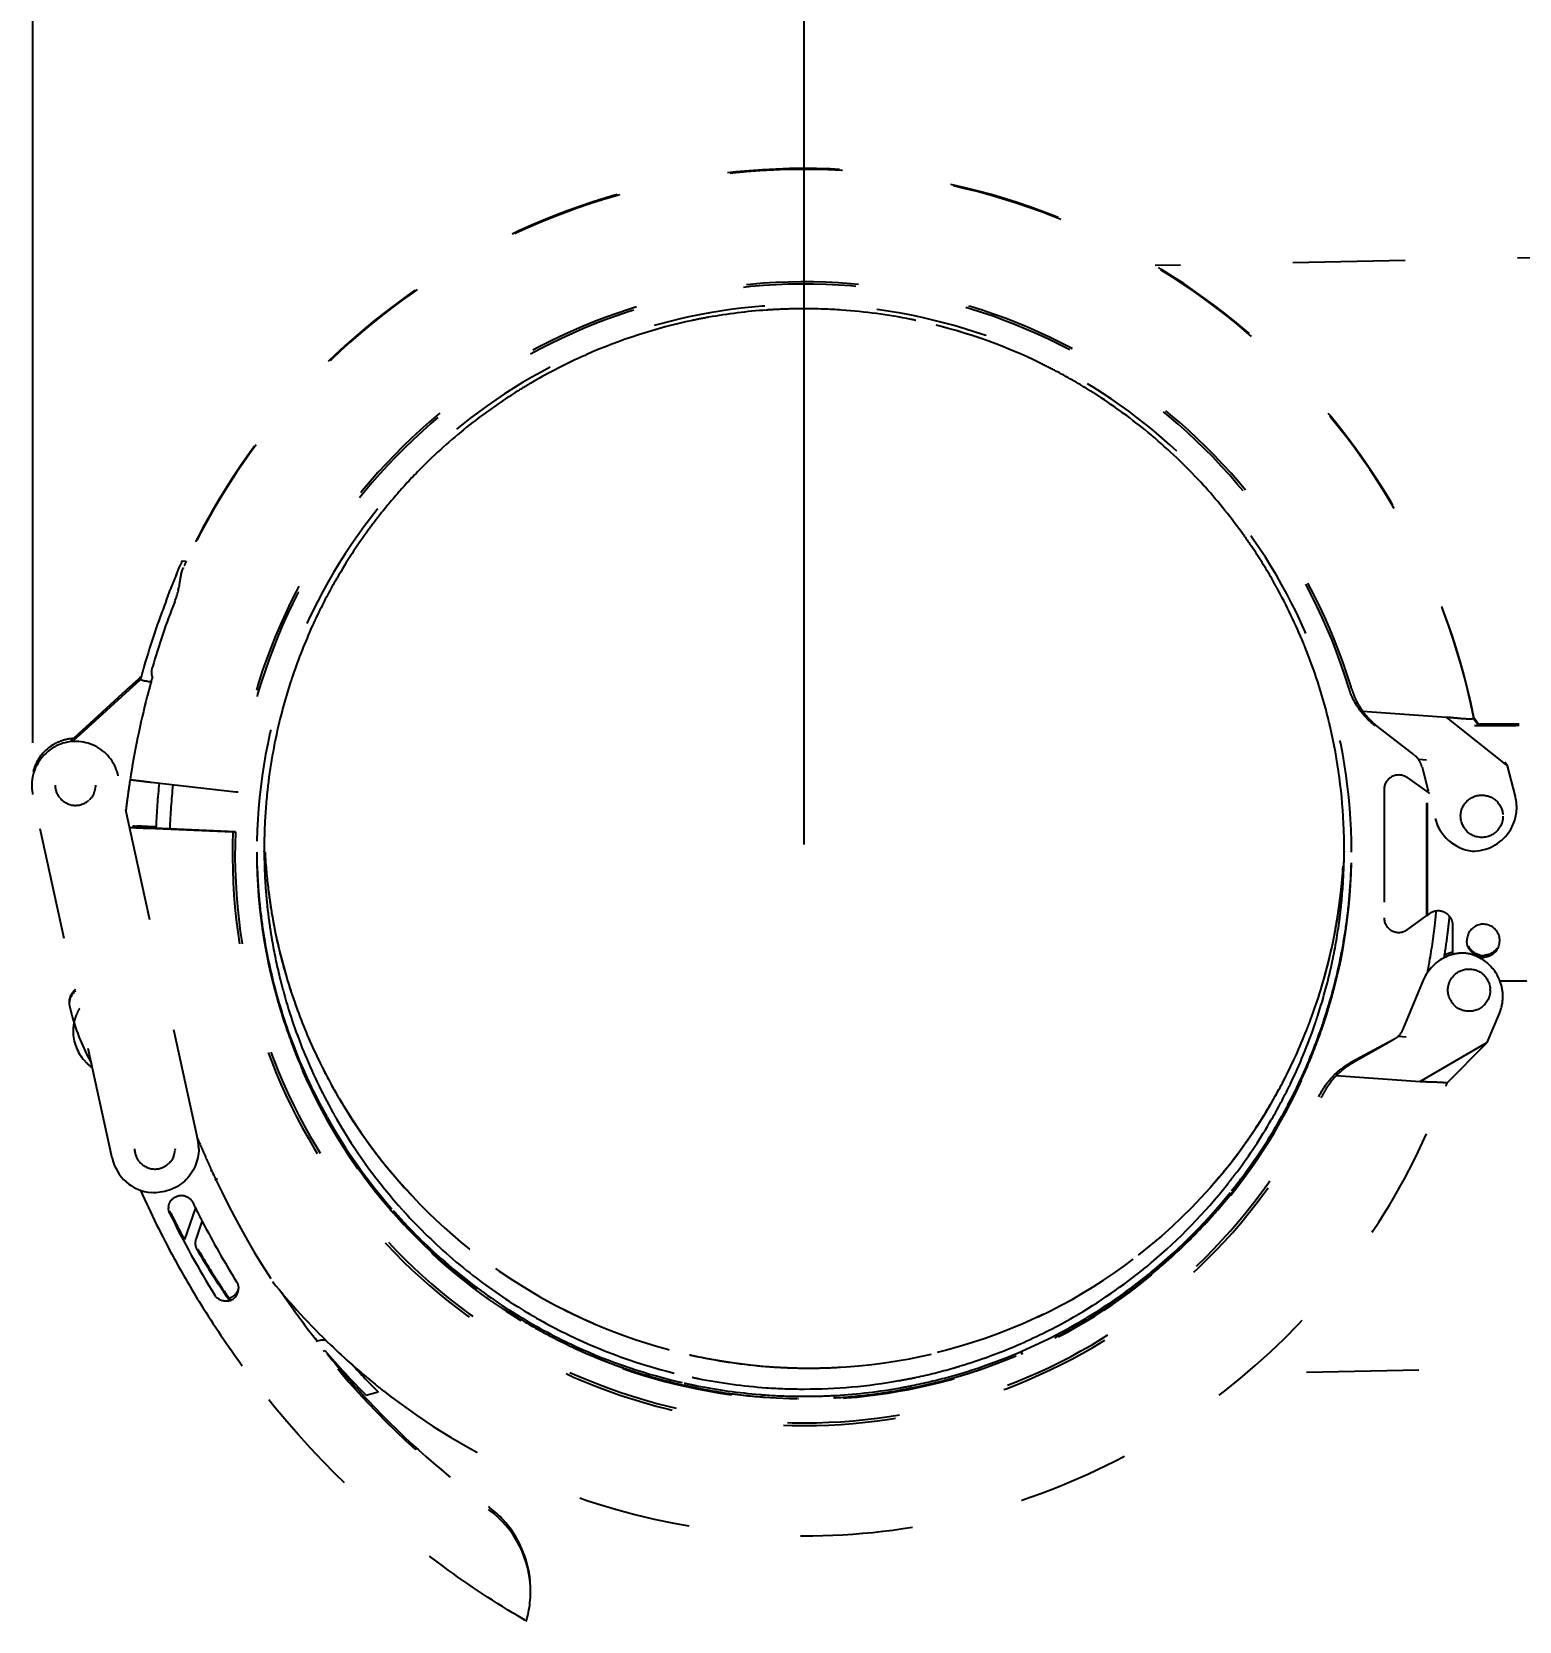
# Model space of a CAD drawing. Header units: millimetres. Extents: x 0 to 2800, y 0 to 1980.
# Drawn here: x 165.6 to 369.4, y 1270.3 to 1488.1 of the extents above; entities that cross this region are included whole.
import ezdxf

# ---------------------------------------------------------------- set-up
doc = ezdxf.new("R2010")
doc.units = ezdxf.units.MM
doc.header["$LTSCALE"] = 154
doc.header["$PDMODE"] = 3
doc.header["$PDSIZE"] = 8
doc.linetypes.add('DOT', pattern=[0.2, 0.1, -0.1])
doc.layers.get('0').update_dxf_attribs({"linetype": 'CONTINUOUS'})
doc.layers.get('Defpoints').update_dxf_attribs({"linetype": 'CONTINUOUS'})
doc.styles.get("Standard").update_dxf_attribs({"font": 'calibri.ttf'})
doc.dimstyles.new('DIMSTYLE_1', dxfattribs={"dimtxt": 23.333333, "dimasz": 23.333333, "dimexe": 1.5, "dimexo": 1, "dimgap": 0.875, "dimtad": 1, "dimdec": 0, "dimdsep": 46, "dimtxsty": 'Standard', "dimblk": '_FILLED', "dimblk1": '_FILLED', "dimblk2": '_FILLED', "dimcen": 0.09, "dimazin": 2, "dimtp": 0.01, "dimtm": 0.01, "dimtfac": 1, "dimtdec": 0, "dimtofl": 0, "dimtmove": 0, "dimatfit": 3, "dimldrblk": '_FILLED', "dimfxl": 0, "dimtolj": 1, "dimarcsym": 0})

# ---------------------------------------------------------------- blocks, each defined once
blk = doc.blocks.new('_FILLED')
at = {"color": 0, "linetype": 'ByBlock'}
blk.add_solid([(0, 0), (-1, 0.2143), (-1, -0.2143)], dxfattribs=at)
blk = doc.blocks.new('*D19')
at = {"color": 0, "linetype": 'Continuous', "lineweight": -2}
for p, q in [((165.75, 1390.65), (165.75, 1821.63)), ((1065.27, 1820.13), (189.08, 1820.13)), ((1088.6, 1386.36), (1088.6, 1821.63))]:
    blk.add_line(p, q, dxfattribs=at)
at = {"layer": 'Defpoints', "color": 0}
for p in [(165.75, 1820.13), (165.75, 1389.65), (1088.6, 1385.36)]:
    blk.add_point(p, dxfattribs=at)
at = {"color": 0, "linetype": 'ByBlock', "lineweight": -2, "xscale": 23.3333333333, "yscale": 23.3333333333, "zscale": 23.3333333333, "rotation": 180}
blk.add_blockref('_FILLED', (165.75, 1820.13), dxfattribs=at)
at = {"color": 0, "linetype": 'ByBlock', "lineweight": -2, "xscale": 23.3333333333, "yscale": 23.3333333333, "zscale": 23.3333333333}
blk.add_blockref('_FILLED', (1088.6, 1820.13), dxfattribs=at)
at = {"color": 0, "insert": (627.02, 1852.11), "char_height": 23.333, "attachment_point": 2, "line_spacing_factor": 0.9}
blk.add_mtext('\\A1;923', dxfattribs=at)
blk = doc.blocks.new('*D23')
at = {"color": 0, "linetype": 'Continuous', "lineweight": -2}
for p, q in [((271.46, 1376.73), (271.46, 1741.01)), ((769.32, 1377.36), (769.32, 1741.01)), ((294.79, 1739.51), (745.98, 1739.51))]:
    blk.add_line(p, q, dxfattribs=at)
at = {"layer": 'Defpoints', "color": 0}
for p in [(769.32, 1739.51), (769.32, 1376.36), (271.46, 1375.73)]:
    blk.add_point(p, dxfattribs=at)
at = {"color": 0, "linetype": 'ByBlock', "lineweight": -2, "xscale": 23.3333333333, "yscale": 23.3333333333, "zscale": 23.3333333333, "rotation": 180}
blk.add_blockref('_FILLED', (271.46, 1739.51), dxfattribs=at)
at = {"color": 0, "linetype": 'ByBlock', "lineweight": -2, "xscale": 23.3333333333, "yscale": 23.3333333333, "zscale": 23.3333333333}
blk.add_blockref('_FILLED', (769.32, 1739.51), dxfattribs=at)
at = {"color": 0, "insert": (520.39, 1752.34), "char_height": 23.333, "attachment_point": 5}
blk.add_mtext('\\A1;500', dxfattribs=at)

msp = doc.modelspace()

# ---------------------------------------------------------------- linework, layer by layer
at = {"linetype": 'DOT'}
for p, q in [((384.614, 1457.386), (319.545, 1456.026)), ((241.386, 1443.736), (241.573, 1443.819)), ((241.386, 1443.736), (241.576, 1443.812)), ((186.757, 1415.513), (186.205, 1415.553)), ((186.404, 1414.693), (186.354, 1414.58)), ((186.401, 1414.685), (186.354, 1414.58)), ((207.387, 1413.152), (207.45, 1413.261)), ((207.387, 1413.152), (207.453, 1413.258)), ((179.115, 1398.373), (170.816, 1390.818)), ((180.487, 1399.277), (171.253, 1390.872)), ((179.256, 1398.501), (179.115, 1398.373)), ((179.392, 1398.625), (179.256, 1398.501)), ((180.976, 1399.172), (180.487, 1399.277)), ((181.956, 1398.994), (181.956, 1398.983)), ((349.268, 1394.855), (348.03, 1394.94)), ((359.5, 1394.151), (367.54, 1387.748)), ((363.217, 1394.086), (363.244, 1393.971)), ((363.221, 1394.087), (363.244, 1393.971)), ((363.244, 1394.092), (363.244, 1393.975)), ((363.976, 1393.094), (363.244, 1394.092)), ((363.244, 1393.975), (363.874, 1393.094)), ((355.057, 1389.001), (350.016, 1392.909)), ((363.31, 1393.06), (368.445, 1393.06)), ((363.841, 1393.282), (368.445, 1393.282)), ((356.727, 1388.307), (355.653, 1388.384)), ((356.127, 1387.369), (356.974, 1384.039)), ((367.471, 1388.06), (367.841, 1387.543)), ((367.54, 1387.748), (367.841, 1387.509)), ((368.912, 1383.331), (367.841, 1387.509)), ((168.861, 1384.854), (168.861, 1384.85)), ((174.361, 1384.85), (174.354, 1384.65)), ((174.361, 1384.854), (174.361, 1384.85)), ((188.354, 1336.324), (177.473, 1386.139)), ((179.075, 1385.59), (179.038, 1385.347)), ((179.077, 1385.59), (179.038, 1385.347)), ((193.572, 1383.922), (181.996, 1385.23)), ((354.085, 1385.898), (356.788, 1383.992)), ((176.631, 1333.764), (165.75, 1383.579)), ((193.914, 1383.917), (193.572, 1383.922)), ((350.928, 1384.253), (350.928, 1366.685)), ((356.788, 1366.997), (356.788, 1383.992)), ((356.788, 1383.992), (357.029, 1383.822)), ((356.88, 1367.062), (356.88, 1383.928)), ((356.905, 1383.909), (357.066, 1383.796)), ((357.029, 1383.822), (357.153, 1383.735)), ((361.416, 1380.614), (361.416, 1380.603)), ((367.216, 1380.614), (367.216, 1380.603)), ((179.527, 1379.272), (179.527, 1379.129)), ((181.488, 1379.248), (182.683, 1379.208)), ((193.517, 1378.489), (181.488, 1379.003)), ((181.537, 1378.967), (193.173, 1378.469)), ((193.173, 1378.469), (193.517, 1378.489)), ((197.464, 1375.714), (197.463, 1375.846)), ((197.468, 1375.714), (197.465, 1375.846)), ((197.62, 1374.882), (197.604, 1375.052)), ((197.614, 1374.882), (197.604, 1375.052)), ((197.614, 1374.882), (197.616, 1374.846)), ((197.62, 1374.882), (197.621, 1374.846)), ((345.454, 1375.846), (345.452, 1375.721)), ((345.456, 1375.846), (345.456, 1375.721)), ((196.792, 1369.093), (196.779, 1369.229)), ((356.788, 1366.997), (357.153, 1367.258)), ((345.812, 1366.2), (345.835, 1366.349)), ((345.839, 1366.196), (345.858, 1366.346)), ((354.085, 1365.068), (356.788, 1366.997)), ((357.037, 1367.175), (356.905, 1367.08)), ((360.31, 1365.684), (360.31, 1361.699)), ((344.872, 1360.484), (344.904, 1360.633)), ((344.873, 1360.484), (344.904, 1360.633)), ((201.047, 1356.868), (200.987, 1357.054)), ((201.046, 1356.867), (200.992, 1357.055)), ((356.3, 1358.172), (353.495, 1351.432)), ((359.671, 1356.79), (359.671, 1356.78)), ((365.471, 1356.79), (365.471, 1356.78)), ((366.808, 1358.068), (368.445, 1358.068)), ((199.819, 1353.636), (199.93, 1353.281)), ((199.825, 1353.638), (199.868, 1353.481)), ((199.868, 1353.481), (199.937, 1353.283)), ((365.066, 1349.619), (366.735, 1353.596)), ((342.477, 1351.728), (342.517, 1351.835)), ((342.481, 1351.727), (342.563, 1351.971)), ((342.517, 1351.835), (342.558, 1351.973)), ((352.164, 1350.003), (346.389, 1346.86)), ((352.199, 1349.968), (346.644, 1346.813)), ((352.878, 1350.494), (353.952, 1350.417)), ((201.58, 1348.596), (201.623, 1348.486)), ((364.734, 1349.427), (355.85, 1344.295)), ((364.883, 1349.513), (364.734, 1349.427)), ((364.99, 1349.575), (364.883, 1349.513)), ((338.034, 1343.858), (337.966, 1343.703)), ((338.042, 1343.854), (337.968, 1343.702)), ((344.379, 1345.084), (345.617, 1345)), ((342.293, 1342.029), (342.38, 1342.199)), ((342.298, 1342.026), (342.38, 1342.199)), ((205.957, 1339.306), (206.163, 1338.939)), ((205.964, 1339.31), (206.08, 1339.086)), ((206.078, 1339.401), (205.981, 1339.574)), ((206.078, 1339.401), (205.987, 1339.577)), ((206.08, 1339.086), (206.168, 1338.941)), ((335.546, 1339.147), (335.465, 1339.019)), ((335.546, 1339.147), (335.47, 1339.016)), ((179.742, 1335.039), (179.742, 1335.036)), ((185.242, 1335.036), (185.235, 1334.835)), ((185.242, 1335.039), (185.242, 1335.036)), ((208.751, 1334.694), (208.831, 1334.574)), ((208.754, 1334.696), (208.832, 1334.574)), ((190.304, 1331.97), (190.209, 1332.176)), ((190.336, 1331.985), (190.239, 1332.189)), ((190.557, 1331.424), (190.461, 1331.629)), ((190.593, 1331.441), (190.496, 1331.645)), ((190.884, 1330.728), (190.788, 1330.931)), ((190.921, 1330.746), (190.825, 1330.949)), ((190.926, 1330.76), (191.023, 1331.043)), ((329.921, 1328.864), (330.025, 1328.984)), ((329.925, 1328.86), (330.105, 1329.085)), ((330.025, 1328.984), (330.101, 1329.088)), ((184.662, 1326.258), (184.532, 1326.52)), ((184.661, 1326.258), (184.532, 1326.52)), ((188.034, 1326.984), (186.526, 1322.617)), ((215.149, 1326.298), (215.26, 1326.182)), ((215.149, 1326.298), (215.255, 1326.178)), ((188.169, 1322.779), (188.977, 1325.119)), ((322.866, 1321.232), (322.971, 1321.329)), ((322.868, 1321.23), (322.972, 1321.328)), ((222.592, 1318.945), (222.878, 1318.717)), ((222.592, 1318.945), (222.87, 1318.708)), ((222.87, 1318.708), (222.742, 1318.825)), ((319.023, 1318.162), (318.863, 1318.04)), ((319.023, 1318.161), (318.868, 1318.034)), ((191.901, 1315.666), (191.739, 1315.911)), ((192.299, 1314.823), (192.128, 1315.074)), ((192.298, 1314.822), (192.128, 1315.074)), ((310.419, 1311.756), (310.53, 1311.824)), ((310.42, 1311.754), (310.531, 1311.822)), ((204.669, 1308.765), (204.478, 1309.01)), ((204.698, 1308.788), (204.508, 1309.034)), ((205.079, 1308.79), (204.553, 1308.643)), ((305.805, 1309.168), (305.92, 1309.227)), ((305.92, 1309.227), (305.905, 1309.219)), ((205.53, 1307.359), (205.79, 1307.432)), ((240.004, 1307.757), (240.167, 1307.682)), ((240.006, 1307.762), (240.167, 1307.682)), ((301.174, 1306.979), (301.419, 1307.095)), ((301.174, 1306.979), (301.423, 1307.087)), ((301.423, 1307.087), (301.303, 1307.04)), ((271.46, 1305.021), (273.646, 1305.04)), ((386.474, 1305.392), (331.93, 1304.252)), ((255.022, 1302.666), (255.199, 1302.633)), ((255.022, 1302.666), (255.198, 1302.627)), ((211.417, 1301.302), (213.07, 1301.765)), ((270.596, 1300.848), (270.546, 1300.85)), ((270.546, 1300.849), (270.697, 1300.847)), ((275.467, 1300.962), (275.829, 1300.971)), ((275.638, 1300.966), (275.467, 1300.951)), ((275.468, 1300.951), (275.829, 1300.971))]:
    msp.add_line(p, q, dxfattribs=at)
at = {"linetype": 'Continuous'}
for p, q in [((233.062, 1270.563), (232.903, 1270.656)), ((233.066, 1270.57), (232.91, 1270.667))]:
    msp.add_line(p, q, dxfattribs=at)
at = {"linetype": 'DOT'}
for points in [[(356.88, 1383.928), (356.876, 1383.93), (356.885, 1383.924)], [(196.794, 1369.093), (196.785, 1369.169), (196.781, 1369.229)], [(356.885, 1367.066), (356.876, 1367.06), (356.88, 1367.062)], [(357.062, 1367.192), (357.066, 1367.195), (357.057, 1367.189)], [(359.593, 1344.115), (364.901, 1349.483), (364.943, 1349.524), (364.97, 1349.551), (364.987, 1349.567), (364.998, 1349.578), (365.002, 1349.582)], [(208.754, 1334.696), (208.803, 1334.616), (208.832, 1334.574)], [(322.866, 1321.232), (322.934, 1321.291), (322.971, 1321.329)], [(305.803, 1309.171), (305.905, 1309.219), (305.92, 1309.227)], [(270.546, 1300.85), (270.596, 1300.848), (270.697, 1300.851)]]:
    msp.add_lwpolyline(points, dxfattribs=at)
for centre, radius, start, end in [((271.459, 1375.601), 93.607, 11.38976, 155.39184), ((271.459, 1375.727), 93.607, 11.62325, 154.83966), ((271.46, 1375.46), 78.348, 16.96652, 173.7996), ((271.46, 1375.493), 78.004, 16.93438, 173.79961), ((271.459, 1375.679), 75.003, 0.01771, 143.56013), ((271.466, 1375.702), 74.419, 93.07054, 93.98433), ((271.461, 1375.796), 74.325, 90.00119, 93.07118), ((271.457, 1375.762), 74.359, 86.015, 89.99819), ((271.492, 1376.088), 74.044, 101.96027, 113.83234), ((271.306, 1376.769), 73.339, 100.1792, 101.92832), ((271.444, 1375.948), 74.172, 93.98068, 100.17194), ((271.485, 1376.04), 74.08, 78.61961, 86.02162), ((271.649, 1376.942), 73.163, 78.07062, 78.60596), ((271.38, 1375.95), 74.189, 63.92982, 78.02596), ((271.624, 1375.805), 74.357, 113.99505, 120.18314), ((271.303, 1375.819), 74.341, 62.03031, 63.9205), ((271.323, 1375.855), 74.3, 58.03943, 62.03062), ((271.558, 1375.921), 74.224, 120.18441, 121.96162), ((271.376, 1376.21), 73.882, 121.96076, 127.86283), ((271.442, 1376.049), 74.072, 56.64505, 58.03814), ((271.548, 1376.219), 73.872, 50.04072, 56.6411), ((271.49, 1376.082), 74.053, 127.87171, 134.37905), ((271.452, 1376.109), 74.017, 49.48072, 50.03889), ((271.411, 1376.064), 74.079, 42.30999, 49.47922), ((271.411, 1376.161), 73.941, 134.37831, 137.9698), ((271.444, 1376.138), 73.981, 138.16279, 141.96916), ((271.281, 1376.281), 73.764, 137.97143, 138.16091), ((271.635, 1376.278), 73.769, 42.02844, 42.30449), ((271.405, 1376.079), 74.073, 35.59624, 42.0232), ((271.55, 1376.054), 74.117, 141.96842, 143.83091), ((271.433, 1375.697), 74.973, 143.55866, 180.00223), ((271.484, 1376.101), 74.035, 143.83011, 149.87293), ((271.379, 1376.06), 74.106, 34.02411, 35.59646), ((271.523, 1376.156), 73.932, 30.02713, 34.02509), ((271.39, 1376.167), 73.921, 149.97728, 153.97648), ((271.671, 1376.245), 73.76, 28.9359, 30.02462), ((271.386, 1376.094), 74.082, 22.3855, 28.93163), ((294.958, 1367.719), 118.762, 159.1028, 163.58648), ((271.483, 1375.555), 92.893, 158.23807, 164.07771), ((271.534, 1376.095), 74.082, 153.97565, 155.97347), ((271.469, 1376.123), 74.011, 155.97281, 161.58043), ((271.415, 1376.107), 74.05, 22.01372, 22.38458), ((271.479, 1376.14), 73.978, 14.0171, 22.00875), ((263.457, 1376.991), 85.924, 163.582, 164.25264), ((292.205, 1274.292), 167.885, 131.9933, 132.21883), ((190.998, 1446.038), 47.925, 257.92987, 258.14609), ((294.901, 1367.686), 117.201, 164.51154, 165.48598), ((271.38, 1376.163), 73.914, 161.98948, 165.98865), ((271.175, 1376.227), 73.699, 161.58441, 161.98713), ((271.991, 1375.633), 77.789, 16.77135, 16.95856), ((356.56, 1401.12), 10.536, 196.76964, 203.17464), ((294.983, 1367.668), 117.285, 165.4876, 171.20995), ((356.473, 1401.083), 10.442, 203.18003, 207.50163), ((356.397, 1401.043), 10.357, 207.50375, 216.10907), ((271.539, 1376.122), 74.078, 165.98761, 173.27436), ((271.386, 1376.123), 74.073, 13.10774, 14.01228), ((356.708, 1401.405), 10.821, 216.68668, 221.99001), ((356.409, 1401.138), 10.42, 221.99715, 230.89227), ((271.95, 1375.843), 93.101, 11.30669, 11.61414), ((271.306, 1376.119), 74.151, 2.02577, 13.09719), ((356.35, 1401.073), 10.333, 230.91771, 232.21179), ((368.464, 1508.038), 114.977, 269.99045, 270.48885), ((171.6, 1385.28), 5.976, 113.13582, 119.72355), ((171.592, 1385.268), 5.979, 152.70864, 165.93654), ((353.219, 1386.63), 3, 14.27542, 35.7884), ((171.671, 1384.86), 6.059, 175.95951, 180.20904), ((171.627, 1384.857), 6.015, 180.18639, 192.2652), ((171.607, 1384.865), 5.995, 170.53353, 175.96623), ((171.524, 1384.878), 5.911, 168.91303, 170.52332), ((171.583, 1384.865), 5.971, 162.13756, 168.90277), ((294.937, 1367.679), 117.238, 171.33199, 172.30611), ((271.433, 1375.727), 88.863, 173.928, 177.72987), ((271.341, 1375.699), 86.882, 173.92326, 177.90591), ((271.235, 1376.163), 73.771, 173.27844, 173.99379), ((171.605, 1384.845), 2.742, 218.48203, 312.34113), ((171.564, 1384.866), 2.799, 338.20256, 346.83868), ((171.629, 1384.852), 2.733, 346.82476, 354.97408), ((294.896, 1367.684), 117.197, 172.30609, 173.28056), ((271.422, 1376.147), 73.96, 173.99612, 177.99052), ((363.064, 1381.838), 6.035, 0.02546, 14.3152), ((363.734, 1381.794), 5.998, 194.30347, 262.79035), ((271.492, 1375.724), 88.922, 177.72963, 177.90922), ((271.461, 1375.498), 78.347, 177.82683, 334.70819), ((271.461, 1375.531), 78.003, 177.82683, 334.69434), ((271.586, 1376.14), 74.123, 177.98962, 180.22678), ((271.339, 1376.14), 74.118, 359.77322, 2.0103), ((363.102, 1381.84), 5.997, 268.84537, 325.28292), ((271.461, 1375.718), 75.003, 180.01771, 323.56013), ((271.588, 1376.14), 74.125, 180.32895, 181.99374), ((271.371, 1379.656), 73.912, 183.04562, 183.58402), ((271.566, 1379.662), 74.106, 183.04271, 183.5664), ((271.736, 1379.673), 74.273, 183.0422, 183.69968), ((271.757, 1379.676), 74.297, 183.69968, 187.53147), ((271.664, 1379.667), 74.2, 183.73277, 187.49109), ((271.487, 1375.699), 74.973, 323.55866, 0.00223), ((271.564, 1378.375), 73.896, 350.67968, 356.42991), ((271.332, 1376.14), 74.125, 358.00614, 359.67681), ((271.66, 1376.098), 74.803, 358.13903, 358.31633), ((271.406, 1376.141), 74.947, 181.8457, 184.91492), ((271.472, 1376.135), 74.009, 181.99335, 184.91898), ((271.489, 1376.133), 73.968, 354.01329, 358.00702), ((272.104, 1376.073), 74.357, 353.2923, 356.82685), ((271.75, 1376.095), 74.713, 356.82516, 358.13926), ((271.233, 1375.813), 74.773, 184.675, 184.70042), ((271.417, 1375.824), 74.957, 184.67375, 201.29837), ((271.233, 1375.813), 74.772, 184.70042, 186.15173), ((271.274, 1376.13), 74.814, 184.91579, 185.2929), ((271.27, 1376.119), 73.807, 184.91982, 185.98864), ((271.789, 1379.689), 74.327, 187.14742, 191.22145), ((271.7, 1379.667), 74.24, 187.53099, 190.16388), ((271.505, 1375.825), 74.955, 348.30686, 355.17706), ((271.271, 1375.816), 74.811, 185.34408, 186.42509), ((271.447, 1376.149), 74.988, 185.39886, 188.68678), ((271.36, 1376.13), 73.898, 185.98982, 188.69106), ((271.619, 1376.123), 73.838, 352.38755, 354.0107), ((272.306, 1376.054), 74.155, 352.36517, 353.28921), ((271.775, 1375.801), 74.683, 352.72652, 354.09283), ((271.454, 1375.709), 87.006, 354.18777, 354.65871), ((358.346, 1365.653), 1.984, 60.47404, 79.75802), ((358.332, 1365.592), 2.047, 75.025, 79.58435), ((271.71, 1379.676), 74.252, 190.16388, 191.26118), ((271.52, 1379.636), 74.057, 190.16467, 191.25956), ((272.049, 1379.739), 74.593, 191.22024, 197.68446), ((272.107, 1379.76), 74.657, 191.26525, 196.76658), ((272.009, 1379.74), 74.557, 191.26476, 196.77363), ((271.377, 1376.157), 74.082, 348.07922, 352.38611), ((271.994, 1378.309), 73.46, 349.25771, 350.67624), ((271.78, 1376.127), 74.686, 349.27915, 352.36272), ((271.454, 1375.844), 75.007, 349.86757, 352.60951), ((271.642, 1375.818), 74.818, 352.25285, 352.61032), ((271.745, 1375.805), 74.714, 352.61023, 353.33223), ((271.317, 1375.725), 87.145, 349.81687, 353.55982), ((271.405, 1375.714), 87.056, 353.56038, 354.18774), ((271.735, 1375.7), 88.613, 352.58677, 353.54252), ((271.645, 1375.711), 88.704, 353.54249, 354.29652), ((364.523, 1363.566), 2.25, 257.18053, 179.98108), ((271.507, 1375.846), 75.049, 188.28757, 188.45027), ((271.526, 1375.848), 75.068, 188.45027, 193.70807), ((271.576, 1376.167), 75.118, 188.68604, 189.33199), ((271.607, 1376.173), 75.15, 189.33258, 195.17337), ((271.513, 1376.152), 74.052, 188.69054, 189.98506), ((271.587, 1376.166), 74.127, 189.98551, 193.99157), ((271.95, 1378.319), 73.506, 346.3486, 349.25598), ((271.589, 1375.721), 88.76, 350.60843, 352.58591), ((271.831, 1378.346), 73.628, 339.64712, 346.34936), ((271.434, 1376.143), 74.023, 342.01364, 348.08028), ((271.253, 1375.879), 75.212, 345.66589, 349.33179), ((271.375, 1376.201), 75.098, 348.04626, 349.28104), ((271.283, 1375.874), 75.181, 349.33178, 349.86849), ((271.288, 1375.873), 75.176, 349.86849, 350.00491), ((361.844, 1356.162), 6.021, 111.66977, 116.45847), ((361.831, 1355.897), 5.97, 104.76943, 112.06292), ((361.832, 1356.193), 5.988, 105.95541, 111.67106), ((361.844, 1355.834), 6.034, 88.92298, 104.74016), ((364.521, 1363.782), 2.243, 257.16329, 274.32437), ((271.519, 1375.801), 74.931, 317.22847, 348.19017), ((271.115, 1376.259), 75.364, 341.3394, 348.0442), ((271.378, 1375.715), 87.083, 349.09438, 349.81648), ((361.195, 1355.908), 6.009, 21.10488, 26.39014), ((172.748, 1355.228), 2.004, 125.51049, 130.65715), ((271.506, 1375.839), 75.046, 193.70807, 194.47139), ((271.477, 1375.832), 75.016, 193.70796, 194.94777), ((271.312, 1375.787), 74.845, 194.94735, 197.21489), ((271.369, 1376.118), 74.906, 195.18035, 201.33354), ((271.494, 1376.144), 74.032, 193.99218, 195.1624), ((271.408, 1376.126), 73.944, 195.16661, 201.98965), ((272.169, 1379.786), 74.724, 196.77155, 197.71087), ((272.137, 1379.767), 74.688, 196.76559, 197.86045), ((272.096, 1379.777), 74.649, 197.70145, 197.86045), ((272.122, 1379.77), 74.674, 197.86045, 199.49249), ((272.071, 1379.746), 74.618, 197.8605, 199.49647), ((271.612, 1375.781), 74.84, 341.44941, 345.09028), ((271.345, 1375.855), 75.117, 345.08811, 345.66548), ((271.312, 1375.863), 75.15, 345.34523, 345.79646), ((362.609, 1356.793), 2.863, 359.88739, 2.74448), ((172.743, 1355.004), 1.997, 180.13889, 192.86573), ((199.966, 1361.261), 29.929, 192.93837, 195.1856), ((177.326, 1351.13), 6.054, 148.79671, 156.90461), ((271.973, 1379.717), 74.517, 199.49228, 205.07846), ((272.073, 1379.758), 74.623, 199.49647, 205.063), ((200.045, 1361.282), 30.011, 195.18528, 208.99149), ((177.314, 1351.149), 6.038, 168.79159, 179.88627), ((177.254, 1351.16), 5.976, 156.9026, 168.78219), ((271.163, 1375.742), 74.69, 197.14483, 197.34091), ((271.383, 1375.814), 74.922, 197.50298, 201.34808), ((271.378, 1376.181), 74.088, 334.13008, 341.12471), ((272.278, 1378.186), 73.153, 338.41843, 339.41436), ((272.174, 1378.225), 73.264, 339.41416, 339.64248), ((271.666, 1376.076), 73.782, 341.13004, 341.35652), ((271.716, 1376.059), 73.729, 341.35647, 342.00847), ((271.347, 1376.186), 75.121, 341.1145, 341.33594), ((272.116, 1378.256), 73.329, 332.48098, 338.41415), ((271.114, 1376.27), 75.368, 334.18307, 341.1114), ((271.594, 1375.798), 74.862, 337.32178, 341.24438), ((271.601, 1375.795), 74.854, 341.24438, 341.33216), ((271.503, 1376.171), 75.049, 201.3343, 209.18518), ((271.528, 1375.87), 75.077, 201.34718, 205.33811), ((271.418, 1375.816), 74.954, 201.38881, 208.97636), ((271.521, 1376.175), 74.067, 201.99165, 209.19626), ((272.096, 1379.777), 74.649, 205.063, 205.15573), ((272.329, 1379.878), 74.907, 205.06299, 207.66534), ((272.414, 1379.921), 74.998, 205.15186, 211.23929), ((343, 1387.53), 43.866, 300.08674, 300.20167), ((177.283, 1351.162), 6.009, 222.06593, 235.88307), ((271.256, 1375.936), 75.227, 333.34044, 337.32368), ((352.031, 1337.432), 10.822, 127.98087, 133.19661), ((351.841, 1337.673), 10.514, 122.87281, 127.9694), ((351.801, 1337.731), 10.444, 119.59161, 122.86364), ((272.351, 1379.896), 74.935, 207.66534, 211.30331), ((272.298, 1379.861), 74.871, 207.66474, 211.30165), ((271.459, 1375.656), 93.609, 231.98731, 340.0021), ((272.206, 1378.207), 73.227, 328.18378, 332.48225), ((271.527, 1376.109), 73.923, 329.99955, 333.99885), ((271.383, 1376.144), 75.072, 333.39091, 334.17994), ((351.913, 1337.73), 10.528, 142.06491, 148.46041), ((351.863, 1337.768), 10.466, 136.61957, 142.0597), ((351.814, 1337.813), 10.399, 135.63699, 136.61569), ((352.222, 1337.225), 11.103, 133.18252, 134.93789), ((271.977, 1375.456), 93.054, 340.00848, 340.31743), ((271.765, 1375.949), 74.643, 329.86388, 333.39368), ((271.412, 1375.856), 75.052, 330.06368, 333.34155), ((351.947, 1337.709), 10.569, 148.45981, 154.85148), ((271.376, 1375.796), 74.908, 208.9787, 213.27802), ((271.236, 1375.718), 74.747, 208.97805, 209.15205), ((271.615, 1375.955), 75.194, 209.16976, 221.33249), ((271.608, 1376.262), 75.186, 209.35821, 221.33279), ((271.473, 1375.852), 75.02, 209.47526, 213.27265), ((271.235, 1376.021), 73.743, 209.20075, 210.00245), ((271.608, 1376.262), 74.186, 210.01956, 221.99301), ((272.198, 1379.804), 74.757, 211.30418, 212.31788), ((272.093, 1379.738), 74.632, 211.30289, 212.31832), ((272.408, 1379.946), 75.01, 212.32362, 219.15786), ((272.362, 1379.919), 74.956, 212.32529, 219.15857), ((272.33, 1378.143), 73.087, 321.68618, 328.17573), ((271.418, 1376.185), 74.055, 323.2811, 329.87379), ((271.817, 1375.942), 74.594, 323.25987, 329.39475), ((271.577, 1375.768), 74.865, 325.33135, 329.33794), ((271.695, 1375.695), 74.726, 329.34017, 330.06196), ((272.235, 1375.681), 74.102, 329.40331, 329.86023), ((182.509, 1335.037), 2.733, 346.82476, 354.97408), ((182.477, 1335.046), 6.014, 0.1846, 12.26546), ((298.361, 1381.67), 118.939, 202.39109, 203.78541), ((271.564, 1375.919), 75.133, 213.38782, 217.196), ((182.49, 1335.044), 5.998, 192.32243, 265.34594), ((182.486, 1335.031), 2.742, 218.48203, 312.34113), ((182.445, 1335.051), 2.799, 338.20256, 346.83868), ((298.32, 1381.652), 118.894, 203.78543, 204.27645), ((298.283, 1381.635), 118.853, 204.27645, 204.591), ((271.412, 1375.803), 74.941, 213.38411, 221.34371), ((272.427, 1379.97), 75.039, 219.15786, 219.67162), ((272.269, 1378.19), 73.165, 319.97759, 321.68632), ((271.44, 1375.862), 75.031, 321.43248, 325.33162), ((298.242, 1381.616), 118.808, 204.70015, 204.88116), ((298.198, 1381.596), 118.759, 204.99033, 205.25287), ((298.178, 1381.596), 118.741, 205.36565, 233.89695), ((271.521, 1375.888), 75.08, 217.1965, 217.47559), ((272.281, 1379.832), 74.838, 219.66114, 257.21727), ((271.334, 1376.279), 74.18, 309.99635, 321.6404), ((271.402, 1376.196), 74.075, 321.65871, 321.98899), ((271.377, 1376.215), 74.105, 321.98906, 323.28147), ((271.474, 1376.191), 75.018, 321.59594, 323.26367), ((298.077, 1381.567), 128.627, 203.94522, 208.57221), ((271.451, 1375.84), 74.995, 217.48028, 221.46793), ((271.16, 1376.473), 75.439, 309.37968, 321.31585), ((271.398, 1375.912), 75.095, 312.09996, 321.32677), ((271.449, 1375.857), 75.021, 317.40681, 321.21129), ((271.447, 1375.858), 75.023, 321.33661, 321.43248), ((271.423, 1376.231), 75.083, 321.33433, 321.59614), ((186.086, 1326.939), 1.73, 176.30604, 180.2841), ((298.233, 1381.628), 126.505, 206.00133, 211.7858), ((297.977, 1381.85), 126.219, 206.13225, 206.64373), ((298.048, 1381.533), 122.797, 205.99978, 207.34907), ((271.289, 1376.011), 74.78, 221.34988, 222.69944), ((271.296, 1375.704), 74.789, 221.3496, 221.46896), ((271.419, 1375.811), 74.952, 221.46785, 245.20809), ((271.301, 1375.709), 74.796, 221.46896, 222.52478), ((271.289, 1376.003), 73.775, 222.00892, 222.67427), ((271.531, 1376.235), 74.11, 222.67974, 229.80292), ((298.106, 1381.915), 126.363, 206.64375, 207.28707), ((298.227, 1381.977), 126.499, 207.28706, 207.9439), ((298.239, 1381.631), 123.011, 207.34862, 211.78578), ((271.448, 1375.845), 74.996, 222.52617, 225.34036), ((271.529, 1376.241), 75.113, 222.70361, 229.35948), ((271.465, 1375.845), 75.001, 313.37384, 317.22797), ((271.639, 1375.69), 74.768, 317.22491, 317.4031), ((271.548, 1375.947), 75.139, 225.34031, 229.34209), ((298.206, 1381.641), 128.776, 208.57231, 211.80559), ((295.928, 1384.741), 124.872, 210.50073, 212.95446), ((295.928, 1384.49), 124.872, 210.50073, 212.95446), ((271.502, 1376.203), 74.068, 229.80428, 230.01541), ((271.43, 1376.123), 73.96, 230.01769, 236.89777), ((271.453, 1375.862), 75.022, 301.39083, 313.26388), ((271.434, 1376.184), 74.042, 309.219, 309.98448), ((271.365, 1375.959), 75.152, 309.33843, 313.26089), ((271.548, 1375.947), 75.139, 229.34209, 229.48851), ((271.494, 1376.202), 75.061, 229.3607, 229.77302), ((271.438, 1376.143), 74.979, 229.77659, 236.89207), ((271.42, 1376.225), 74.082, 299.93895, 309.2076), ((271.499, 1375.8), 74.945, 301.33001, 309.33927), ((271.497, 1376.098), 74.936, 301.37213, 309.20885), ((296.193, 1384.91), 125.186, 212.95345, 213.44755), ((296.193, 1384.659), 125.186, 212.95345, 213.76969), ((296.2, 1384.914), 125.194, 213.58177, 214.33017), ((192.186, 1315.915), 1.751, 279.5998, 359.85409), ((271.477, 1375.673), 93.634, 218.90858, 226.08685), ((298.16, 1381.934), 118.719, 214.11072, 215.55576), ((298.145, 1381.606), 128.706, 211.80697, 216.33616), ((296.202, 1384.666), 125.197, 213.90864, 214.21683), ((298.094, 1381.887), 118.638, 215.5559, 217.89931), ((271.493, 1375.914), 75.08, 236.75625, 237.34874), ((271.491, 1376.233), 75.084, 236.89539, 237.35835), ((271.531, 1376.298), 75.16, 237.35994, 244.13776), ((271.49, 1376.224), 74.078, 236.90182, 238.01151), ((271.554, 1376.33), 74.201, 238.01304, 244.13163), ((271.53, 1375.974), 75.15, 237.34934, 241.35386), ((271.452, 1375.817), 74.973, 257.47895, 301.2915), ((271.443, 1376.201), 75.051, 293.44438, 301.36653), ((271.401, 1376.266), 74.128, 293.99798, 299.93549), ((271.414, 1375.938), 75.107, 297.351, 301.33098), ((271.453, 1375.861), 75.021, 301.33012, 301.39083), ((271.467, 1375.858), 75.018, 241.35419, 244.03179), ((271.39, 1376.02), 74.849, 244.14192, 245.35822), ((271.534, 1376.366), 74.225, 244.1577, 257.98803), ((271.518, 1376.018), 73.854, 293.47963, 293.99356), ((296.052, 1384.642), 118.78, 220.54386, 224.55822), ((298.243, 1382.004), 118.828, 219.15974, 222.10835), ((271.515, 1375.716), 93.691, 226.08816, 231.09365), ((271.382, 1375.685), 74.825, 244.03263, 245.20659), ((271.461, 1375.86), 75.017, 245.20797, 245.42777), ((271.378, 1375.679), 74.818, 245.20659, 245.33756), ((271.525, 1376.05), 75.216, 245.35435, 257.33389), ((271.437, 1375.813), 74.965, 245.34662, 249.50303), ((271.538, 1376.396), 75.252, 245.3748, 257.32958), ((271.474, 1375.891), 75.051, 245.42795, 249.23355), ((272.138, 1379.402), 74.387, 257.25113, 258.24958), ((272.1, 1379.237), 74.217, 257.25193, 258.25262), ((272.137, 1379.44), 74.424, 258.25635, 265.47691), ((272.126, 1379.354), 74.337, 258.25111, 265.39777), ((271.432, 1376.254), 75.105, 285.35434, 293.43412), ((271.429, 1376.235), 74.088, 286.80557, 293.47561), ((296.045, 1384.635), 117.27, 222.45074, 224.96411), ((271.487, 1375.943), 75.103, 249.23824, 249.50641), ((271.505, 1375.992), 75.156, 249.50689, 253.18026), ((271.461, 1375.861), 75.019, 249.50351, 253.18364), ((272.095, 1379.042), 74.024, 265.40277, 269.12115), ((272.315, 1381.512), 76.495, 265.46646, 269.35967), ((272.106, 1379.083), 74.066, 265.47891, 269.11308), ((272.09, 1378.884), 73.866, 269.12262, 269.51088), ((272.098, 1378.771), 73.754, 269.11542, 269.50397), ((272.098, 1378.825), 73.808, 269.50436, 271.2019), ((272.095, 1378.963), 73.946, 271.20199, 273.38289), ((271.492, 1376.024), 73.868, 281.98664, 285.98728), ((271.423, 1375.975), 75.137, 285.34009, 289.31943), ((271.451, 1376.17), 74.02, 285.98632, 286.80398), ((298.175, 1381.943), 118.737, 222.10866, 222.90866), ((271.33, 1375.493), 93.401, 231.0961, 231.69367), ((271.29, 1375.443), 93.337, 231.69371, 231.98834), ((271.49, 1375.944), 75.106, 253.18072, 253.44868), ((271.452, 1375.812), 74.969, 253.1841, 257.34031), ((271.47, 1375.897), 75.055, 253.45339, 257.25883), ((271.462, 1375.866), 75.023, 257.259, 257.47907), ((271.431, 1376.016), 74.858, 257.34618, 258.69236), ((271.418, 1375.673), 74.825, 257.35052, 257.48045), ((271.419, 1375.68), 74.832, 257.48045, 258.65336), ((271.393, 1375.874), 73.715, 258.01554, 258.67892), ((271.457, 1375.871), 75.027, 258.65444, 261.32879), ((271.486, 1376.32), 75.167, 258.69624, 265.34483), ((271.484, 1376.375), 74.224, 258.68572, 265.96548), ((271.465, 1376.058), 73.906, 265.96347, 269.99628), ((271.44, 1376.371), 74.218, 270.01554, 280.13205), ((271.453, 1376.279), 75.125, 273.34524, 280.13549), ((271.464, 1375.864), 75.019, 277.35272, 280.17908), ((271.504, 1375.987), 73.829, 280.13565, 281.98365), ((271.507, 1375.943), 74.785, 280.14002, 281.35477), ((271.5, 1375.66), 74.813, 280.18032, 281.33725), ((271.471, 1376.106), 74.952, 281.35734, 285.35536), ((298.14, 1381.911), 118.689, 222.90869, 223.26075), ((298.347, 1382.14), 118.996, 223.27263, 233.88561), ((271.477, 1376.005), 75.162, 261.32892, 265.33686), ((271.471, 1375.937), 75.094, 265.33744, 265.92616), ((271.478, 1376.243), 75.089, 265.34633, 265.93118), ((271.468, 1376.087), 74.933, 265.93025, 269.34256), ((271.464, 1375.916), 74.761, 269.34433, 269.97796), ((271.463, 1376.121), 74.967, 269.9791, 273.05687), ((271.457, 1376.231), 75.077, 273.05624, 273.34399), ((271.446, 1376.005), 75.162, 273.19695, 273.34286), ((271.446, 1376.004), 75.161, 273.34286, 277.35264)]:
    msp.add_arc(centre, radius, start, end, dxfattribs=at)
at = {"linetype": 'Continuous'}
for centre, radius, start, end in [((220.066, 1274.841), 13.822, 53.04693, 53.89633), ((219.96, 1274.349), 13.999, 359.94607, 53.88892), ((219.925, 1274.664), 14.048, 42.95971, 53.02399), ((219.88, 1274.353), 14.08, 354.07333, 359.92979), ((220.016, 1274.337), 13.942, 348.53589, 354.07742), ((297.964, 1381.253), 128.314, 239.61517, 239.77808)]:
    msp.add_arc(centre, radius, start, end, dxfattribs=at)
at = {"linetype": 'DOT'}
for centre, major_axis, ratio, start_param, end_param in [((352.928, 1384.262), (1.451, 1.382), 0.9956983, 0.1947276, 2.3826181), ((271.46, 1379.005), (53.093, -51.995), 0.9913768, 5.5125643, 6.9899787), ((352.928, 1366.694), (1.451, 1.382), 0.9956983, 2.3826181, 4.5705086)]:
    msp.add_ellipse(centre, major_axis=major_axis, ratio=ratio, start_param=start_param, end_param=end_param, dxfattribs=at)
for points, knots in [([(184.009, 1410.08), (184.267, 1410.757), (184.746, 1412.022), (185.476, 1413.677), (185.844, 1414.841), (186.205, 1415.383), (186.205, 1415.551)], [0, 0, 0, 0, 0.3685545, 0.689661, 0.9141907, 1, 1, 1, 1]), ([(186.205, 1415.553), (186.155, 1415.554), (186.127, 1415.277), (185.903, 1414.996), (185.664, 1414.34), (185.451, 1413.88), (185.336, 1413.61)], [0, 0, 0, 0, 0.0700036, 0.2700177, 0.5867357, 1, 1, 1, 1]), ([(186.757, 1415.513), (186.81, 1415.509), (186.558, 1415.2), (186.574, 1415.077), (186.511, 1414.933)], [0, 0, 0, 0, 0.2517978, 1, 1, 1, 1]), ([(185.21, 1409.995), (185.539, 1410.819), (185.916, 1412.354), (186.076, 1413.952), (186.354, 1414.58)], [0, 0, 0, 0, 0.5636862, 1, 1, 1, 1]), ([(180.758, 1400.311), (180.69, 1400.07), (180.626, 1399.733), (180.487, 1399.405), (180.487, 1399.308)], [0, 0, 0, 0, 0.7212159, 1, 1, 1, 1]), ([(180.487, 1399.601), (180.487, 1399.692), (180.145, 1399.222), (180.014, 1399.186), (179.882, 1399.068)], [0, 0, 0, 0, 0.3418554, 1, 1, 1, 1]), ([(181.956, 1398.983), (181.956, 1398.964), (181.833, 1399.021), (181.631, 1399.006), (181.345, 1399.094), (181.153, 1399.134)], [0, 0, 0, 0, 0.0727238, 0.281854, 1, 1, 1, 1]), ([(182.148, 1399.712), (182.121, 1399.614), (182.067, 1399.373), (181.956, 1399.139), (181.956, 1398.994)], [0, 0, 0, 0, 0.4122446, 1, 1, 1, 1]), ([(361.466, 1393.974), (361.315, 1393.986), (360.66, 1394.043), (360.006, 1394.116), (359.501, 1394.151)], [0, 0, 0, 0, 0.2293242, 1, 1, 1, 1]), ([(363.244, 1393.971), (363.244, 1393.948), (363.109, 1393.953), (362.839, 1393.886), (362.476, 1393.916), (362.222, 1393.927)], [0, 0, 0, 0, 0.0672044, 0.2590431, 1, 1, 1, 1]), ([(368.445, 1393.282), (368.572, 1393.282), (368.8, 1393.275), (369.135, 1393.293), (369.288, 1393.245), (369.445, 1393.287), (369.445, 1393.261)], [0, 0, 0, 0, 0.3818482, 0.7065889, 0.9231844, 1, 1, 1, 1]), ([(177.473, 1386.139), (177.121, 1387.751), (174.904, 1390.809), (171.134, 1391.062), (169.582, 1390.504)], [0, 0, 0, 0, 0.4999615, 1, 1, 1, 1]), ([(181.996, 1385.23), (181.703, 1385.263), (180.726, 1385.376), (179.749, 1385.494), (179.067, 1385.592)], [0, 0, 0, 0, 0.2992719, 1, 1, 1, 1]), ([(361.783, 1382.026), (362.192, 1382.759), (363.771, 1383.904), (365.634, 1383.329), (366.258, 1382.767)], [0, 0, 0, 0, 0.4999876, 1, 1, 1, 1]), ([(179.013, 1379.095), (179.189, 1379.084), (180.03, 1379.035), (180.872, 1378.996), (181.537, 1378.967)], [0, 0, 0, 0, 0.2095021, 1, 1, 1, 1]), ([(179.527, 1379.272), (179.527, 1379.32), (179.822, 1379.235), (180.114, 1379.314), (180.775, 1379.258), (181.229, 1379.257), (181.488, 1379.248)], [0, 0, 0, 0, 0.0727545, 0.281242, 0.6029446, 1, 1, 1, 1]), ([(367.03, 1379.583), (366.713, 1378.738), (365.124, 1377.282), (363.045, 1377.845), (362.374, 1378.45)], [0, 0, 0, 0, 0.4999795, 1, 1, 1, 1]), ([(359.892, 1366.897), (359.948, 1366.826), (360.193, 1366.469), (360.31, 1366.025), (360.31, 1365.684)], [0, 0, 0, 0, 0.2097184, 1, 1, 1, 1]), ([(361.79, 1359.583), (362.598, 1359.809), (364.523, 1359.495), (365.428, 1357.768), (365.468, 1356.93)], [0, 0, 0, 0, 0.5000391, 1, 1, 1, 1]), ([(363.353, 1353.988), (362.525, 1353.756), (360.54, 1354.102), (359.671, 1355.92), (359.672, 1356.78)], [0, 0, 0, 0, 0.5000403, 1, 1, 1, 1]), ([(368.445, 1358.068), (368.641, 1358.068), (369.328, 1358.07), (370.015, 1358.076), (370.506, 1358.089)], [0, 0, 0, 0, 0.285711, 1, 1, 1, 1]), ([(352.878, 1350.494), (352.855, 1350.47), (352.809, 1350.422), (352.761, 1350.375), (352.737, 1350.352)], [0, 0, 0, 0, 0.4990281, 1, 1, 1, 1]), ([(355.85, 1344.295), (356.036, 1344.282), (356.731, 1344.247), (357.427, 1344.237), (357.935, 1344.218)], [0, 0, 0, 0, 0.2686221, 1, 1, 1, 1]), ([(357.935, 1344.218), (358.183, 1344.209), (358.5, 1344.195), (358.816, 1344.175), (358.884, 1344.17)], [0, 0, 0, 0, 0.7839491, 1, 1, 1, 1]), ([(358.884, 1344.17), (358.968, 1344.164), (359.195, 1344.15), (359.421, 1344.118), (359.564, 1344.112)], [0, 0, 0, 0, 0.3710989, 1, 1, 1, 1]), ([(359.564, 1344.112), (359.571, 1344.111), (359.579, 1344.111), (359.593, 1344.113), (359.593, 1344.115)], [0, 0, 0, 0, 0.7296962, 1, 1, 1, 1]), ([(208.29, 1341.026), (214.442, 1330.885), (231.641, 1313.581), (254.807, 1306.165), (266.268, 1305.256)], [0, 0, 0, 0, 0.5077984, 1, 1, 1, 1]), ([(188.491, 1335.066), (188.497, 1333.457), (187.08, 1330.086), (183.61, 1328.936), (182.007, 1329.065)], [0, 0, 0, 0, 0.5000382, 1, 1, 1, 1]), ([(328.298, 1331.139), (321.885, 1323.502), (305.879, 1310.884), (286.207, 1305.722), (276.459, 1305.146)], [0, 0, 0, 0, 0.5052457, 1, 1, 1, 1]), ([(184.653, 1327.912), (184.979, 1328.397), (186.252, 1329.051), (187.422, 1328.227), (187.678, 1327.703)], [0, 0, 0, 0, 0.4999843, 1, 1, 1, 1]), ([(232.903, 1270.656), (229.161, 1272.858), (214.677, 1282.387), (202.159, 1294.887), (194.466, 1305.345)], [0, 0, 0, 0, 0.2506235, 1, 1, 1, 1])]:
    msp.add_open_spline(points, degree=3, knots=knots, dxfattribs=at)
for points in [[(182.056, 1400.12), (182.026, 1400.427), (182.069, 1400.742), (182.154, 1401.038)], [(182.148, 1399.712), (182.099, 1399.842), (182.069, 1399.981), (182.056, 1400.12)], [(347.711, 1394.996), (346.989, 1395.959), (346.431, 1397.065), (346.081, 1398.216)], [(349.765, 1392.962), (348.993, 1393.539), (348.298, 1394.232), (347.711, 1394.996)], [(359.501, 1394.151), (356.09, 1394.386), (352.679, 1394.619), (349.268, 1394.854)], [(362.222, 1393.927), (361.97, 1393.937), (361.718, 1393.954), (361.466, 1393.974)], [(171.253, 1391.248), (170.569, 1391.207), (169.882, 1391.045), (169.252, 1390.775)], [(169.582, 1390.504), (167.921, 1389.906), (166.441, 1388.377), (165.9, 1386.697)], [(168.637, 1390.47), (167.65, 1389.907), (166.8, 1389.019), (166.279, 1388.009)], [(355.058, 1389), (355.276, 1388.831), (355.514, 1388.631), (355.591, 1388.366)], [(169.459, 1383.139), (169.083, 1383.612), (168.863, 1384.246), (168.862, 1384.85)], [(174.163, 1383.827), (174.011, 1383.447), (173.766, 1383.094), (173.464, 1382.818)], [(366.258, 1382.767), (366.783, 1382.294), (367.142, 1381.573), (367.204, 1380.869)], [(361.416, 1380.61), (361.415, 1381.098), (361.546, 1381.6), (361.783, 1382.026)], [(362.374, 1378.45), (361.791, 1378.976), (361.416, 1379.818), (361.416, 1380.603)], [(367.216, 1380.603), (367.216, 1380.258), (367.151, 1379.907), (367.03, 1379.583)], [(368.031, 1378.424), (368.711, 1379.405), (369.1, 1380.648), (369.099, 1381.841)], [(357.88, 1367.586), (357.586, 1367.514), (357.308, 1367.369), (357.062, 1367.192)], [(357.88, 1367.586), (357.621, 1367.526), (357.369, 1367.412), (357.153, 1367.258)], [(358.702, 1367.605), (358.432, 1367.654), (358.147, 1367.647), (357.88, 1367.586)], [(358.702, 1367.604), (358.432, 1367.654), (358.146, 1367.651), (357.88, 1367.586)], [(359.892, 1366.897), (359.736, 1367.092), (359.54, 1367.259), (359.322, 1367.381)], [(362.377, 1362.894), (362.309, 1363.111), (362.273, 1363.34), (362.273, 1363.567)], [(364.023, 1361.374), (363.295, 1361.54), (362.599, 1362.181), (362.377, 1362.894)], [(359.588, 1361.43), (358.158, 1360.85), (356.893, 1359.596), (356.3, 1358.171)], [(364.041, 1361.201), (363.398, 1361.545), (362.681, 1361.775), (361.958, 1361.867)], [(364.023, 1361.595), (363.389, 1361.74), (362.778, 1362.226), (362.496, 1362.812)], [(366.578, 1358.578), (366.037, 1359.668), (365.112, 1360.626), (364.041, 1361.201)], [(366.384, 1362.524), (366.018, 1361.986), (365.343, 1361.595), (364.695, 1361.546)], [(360.098, 1358.303), (360.467, 1358.906), (361.109, 1359.392), (361.79, 1359.583)], [(171.628, 1356.664), (171.107, 1356.313), (170.744, 1355.627), (170.746, 1354.999)], [(171.442, 1356.749), (171.019, 1356.385), (170.745, 1355.783), (170.746, 1355.225)], [(359.672, 1356.794), (359.673, 1357.316), (359.825, 1357.857), (360.098, 1358.303)], [(365.471, 1356.78), (365.471, 1356.395), (365.392, 1356.004), (365.242, 1355.65)], [(367.202, 1355.916), (367.202, 1356.647), (367.064, 1357.389), (366.801, 1358.071)], [(365.242, 1355.65), (364.915, 1354.877), (364.161, 1354.214), (363.353, 1353.988)], [(366.735, 1353.597), (367.04, 1354.324), (367.201, 1355.127), (367.202, 1355.916)], [(171.276, 1351.161), (171.274, 1349.724), (171.86, 1348.204), (172.822, 1347.136)], [(352.737, 1350.352), (352.583, 1350.203), (352.397, 1350.066), (352.188, 1350.019)], [(353.496, 1351.433), (353.352, 1351.087), (353.139, 1350.763), (352.878, 1350.494)], [(344.061, 1345.141), (344.753, 1345.813), (345.541, 1346.399), (346.389, 1346.86)], [(341.978, 1342.186), (342.493, 1343.275), (343.207, 1344.29), (344.061, 1345.141)], [(345.617, 1345), (349.028, 1344.765), (352.439, 1344.529), (355.85, 1344.295)], [(180.34, 1333.324), (179.964, 1333.797), (179.743, 1334.431), (179.743, 1335.036)], [(185.044, 1334.012), (184.892, 1333.632), (184.647, 1333.279), (184.344, 1333.003)], [(184.532, 1326.169), (184.418, 1326.403), (184.357, 1326.67), (184.356, 1326.931)], [(184.36, 1327.051), (184.379, 1327.354), (184.484, 1327.661), (184.653, 1327.912)], [(188.059, 1322.125), (188.059, 1322.346), (188.096, 1322.57), (188.169, 1322.779)], [(188.336, 1321.112), (188.158, 1321.413), (188.06, 1321.775), (188.059, 1322.125)], [(192.478, 1314.188), (191.837, 1314.081), (191.043, 1314.439), (190.701, 1314.992)], [(193.878, 1315.812), (193.78, 1315.448), (193.548, 1315.101), (193.248, 1314.873)], [(193.676, 1316.835), (193.845, 1316.563), (193.938, 1316.231), (193.938, 1315.911)], [(193.248, 1314.873), (193.101, 1314.762), (192.935, 1314.673), (192.761, 1314.612)], [(205.953, 1308.836), (205.665, 1308.885), (205.36, 1308.869), (205.079, 1308.79)]]:
    msp.add_open_spline(points, degree=3, dxfattribs=at)
at = {"linetype": 'Continuous'}
msp.add_open_spline([(233.909, 1275.886), (233.652, 1278.92), (232.282, 1282.009), (230.206, 1284.238)], degree=3, dxfattribs=at)
msp.add_open_spline([(233.377, 1270.379), (233.377, 1270.349), (233.575, 1271.164), (233.605, 1271.195), (233.68, 1271.566)], degree=3, knots=[0, 0, 0, 0, 0.0724566, 1, 1, 1, 1], dxfattribs=at)

# ---------------------------------------------------------------- dimensions: what is measured, and where the dimension line sits
dim = msp.add_linear_dim(base=(165.75, 1820.126), p1=(1088.6, 1385.364), p2=(165.75, 1389.647), angle=180, text='923', dimstyle='DIMSTYLE_1', override={"dimtxsty": 'Standard'}, dxfattribs=at)
dim.commit()
dim.dimension.update_dxf_attribs({"geometry": '*D19', "text_midpoint": (627.017, 1820.126), "dimtype": 160})
dim = msp.add_linear_dim(base=(769.316, 1739.511), p1=(271.459, 1375.727), p2=(769.316, 1376.361), text='500', dimstyle='DIMSTYLE_1', override={"dimtxsty": 'Standard', "dimldrblk": '_FILLED'}, dxfattribs=at)
dim.commit()
dim.dimension.update_dxf_attribs({"geometry": '*D23', "text_midpoint": (520.387, 1752.34)})

doc.saveas('drawing.dxf')
